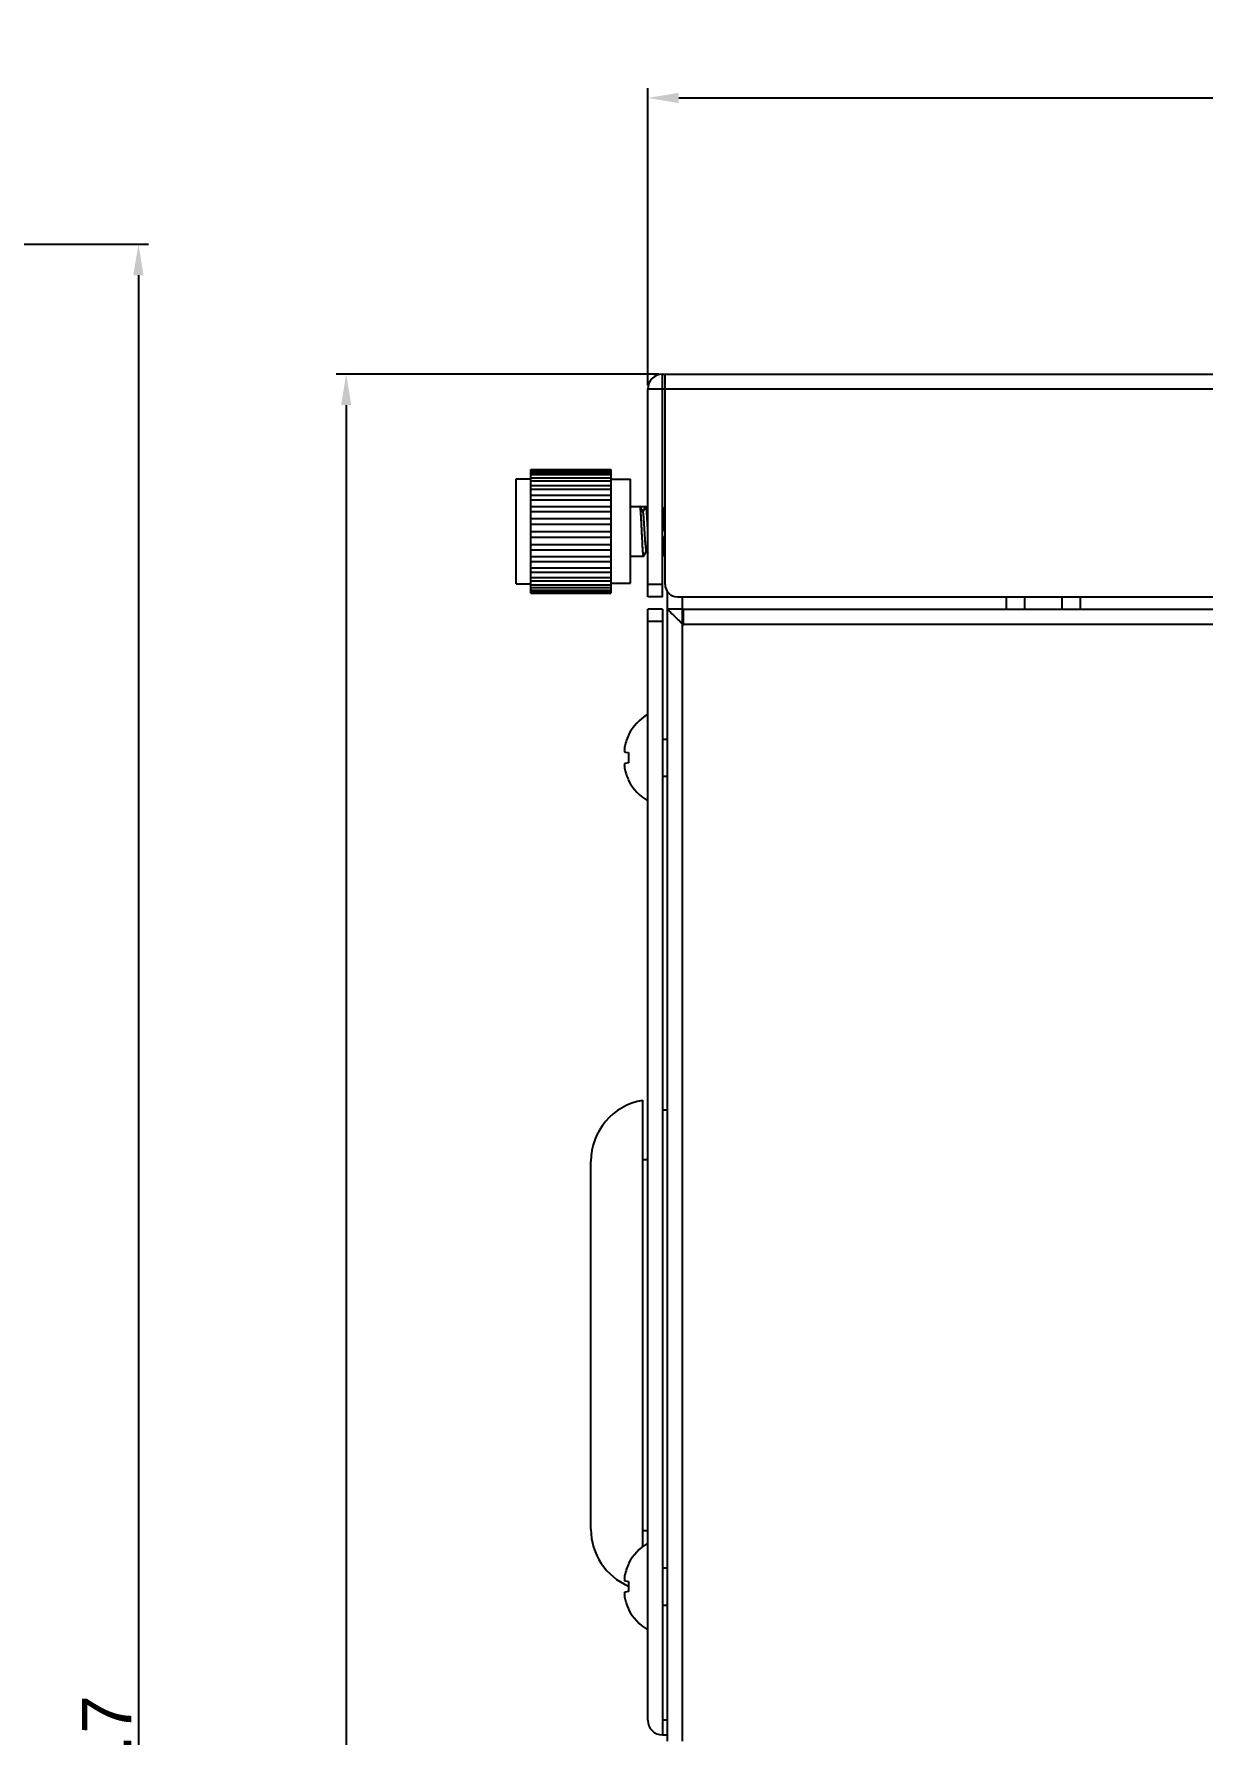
# Model space of a CAD drawing. Header units: millimetres. Extents: x 12659 to 13466, y -343 to 215.
# Drawn here: x 12841.1 to 12935.6, y -148.8 to -11.3 of the extents above; entities that cross this region are included whole.
import ezdxf

# ---------------------------------------------------------------- set-up
doc = ezdxf.new("R2010")
doc.units = ezdxf.units.MM
doc.header["$PDMODE"] = 3
doc.header["$PDSIZE"] = 1
doc.layers.get('0').update_dxf_attribs({"linetype": 'CONTINUOUS'})
doc.layers.get('Defpoints').update_dxf_attribs({"linetype": 'CONTINUOUS'})
doc.layers.add('Dim', color=1, linetype='CONTINUOUS')
doc.styles.add('OMI-1', font='arial.ttf', dxfattribs={"oblique": 1})
doc.dimstyles.new('1', dxfattribs={"dimtxt": 4, "dimasz": 2.5, "dimexe": 0.8, "dimexo": 0.3, "dimgap": 0.5, "dimtad": 1, "dimtoh": 1, "dimdec": 1, "dimzin": 0, "dimdsep": 46, "dimtxsty": 'OMI-1', "dimcen": 0, "dimclrd": 256, "dimclre": 256, "dimclrt": 256, "dimadec": 0, "dimazin": 0, "dimtfac": 0.8, "dimtdec": 1, "dimtix": 1, "dimtmove": 0, "dimatfit": 3, "dimfxl": 1, "dimtolj": 1, "dimtzin": 0, "dimarcsym": 0})

# ---------------------------------------------------------------- blocks, each defined once
blk = doc.blocks.new('*D6276')
at = {"layer": 'Defpoints', "color": 0}
for p in [(13219.72, -16.44), (12890.72, -39.97), (13219.72, -39.97)]:
    blk.add_point(p, dxfattribs=at)
at = {"layer": 'Dim', "linetype": 'Continuous', "lineweight": -2, "ltscale": 0.1}
for p, q in [((12890.72, -39.67), (12890.72, -15.64)), ((13219.72, -39.67), (13219.72, -15.64))]:
    blk.add_line(p, q, dxfattribs=at)
at = {"layer": 'Dim', "lineweight": -2, "ltscale": 0.1}
blk.add_line((12893.22, -16.44), (13217.22, -16.44), dxfattribs=at)
at = {"layer": 'Dim'}
for points in [[(12893.22, -16.03), (12893.22, -16.86), (12890.72, -16.44)], [(13217.22, -16.86), (13217.22, -16.03), (13219.72, -16.44)]]:
    blk.add_solid(points, dxfattribs=at)
at = {"layer": 'Dim', "insert": (13055.22, -13.9), "char_height": 4, "attachment_point": 5, "style": 'OMI-1'}
blk.add_mtext('\\A1;329.0', dxfattribs=at)
blk = doc.blocks.new('*D6280')
at = {"layer": 'Defpoints', "color": 0}
for p in [(12891.92, -38.77), (12866.33, -276.97), (12872.72, -276.97)]:
    blk.add_point(p, dxfattribs=at)
at = {"layer": 'Dim', "lineweight": -2}
for p, q in [((12891.62, -38.77), (12865.53, -38.77)), ((12866.33, -41.27), (12866.33, -274.47)), ((12872.42, -276.97), (12865.53, -276.97))]:
    blk.add_line(p, q, dxfattribs=at)
at = {"layer": 'Dim'}
for points in [[(12866.75, -41.27), (12865.92, -41.27), (12866.33, -38.77)], [(12865.92, -274.47), (12866.75, -274.47), (12866.33, -276.97)]]:
    blk.add_solid(points, dxfattribs=at)
at = {"layer": 'Dim', "insert": (12863.79, -157.87), "char_height": 4, "attachment_point": 5, "rotation": 90, "style": 'OMI-1'}
blk.add_mtext('\\A1;238.2', dxfattribs=at)
blk = doc.blocks.new('*D6281')
at = {"layer": 'Defpoints', "color": 0}
for p in [(12793.74, -28.27), (12817.2, -276.97), (12849.53, -276.97)]:
    blk.add_point(p, dxfattribs=at)
at = {"layer": 'Dim', "lineweight": -2}
for p, q in [((12794.04, -28.27), (12850.33, -28.27)), ((12849.53, -30.77), (12849.53, -274.47)), ((12817.5, -276.97), (12850.33, -276.97))]:
    blk.add_line(p, q, dxfattribs=at)
at = {"layer": 'Dim'}
for points in [[(12849.94, -30.77), (12849.11, -30.77), (12849.53, -28.27)], [(12849.11, -274.47), (12849.94, -274.47), (12849.53, -276.97)]]:
    blk.add_solid(points, dxfattribs=at)
at = {"layer": 'Dim', "insert": (12846.98, -152.62), "char_height": 4, "attachment_point": 5, "rotation": 90, "style": 'OMI-1'}
blk.add_mtext('\\A1;248.7', dxfattribs=at)

msp = doc.modelspace()

# ---------------------------------------------------------------- linework, layer by layer
at = {"color": 7, "linetype": 'Continuous'}
for p, q in [((12891.92, -56.77), (12891.92, -38.77)), ((12891.92, -38.77), (13218.52, -38.77)), ((12892.12, -55.77), (12892.12, -38.77)), ((12890.72, -56.77), (12890.72, -39.97)), ((12890.72, -39.97), (13219.72, -39.97)), ((12881.27, -47.15), (12881.27, -46.47)), ((12881.27, -46.47), (12887.72, -46.47)), ((12881.27, -46.5), (12887.72, -46.5)), ((12881.27, -46.57), (12887.72, -46.57)), ((12881.27, -46.72), (12887.72, -46.72)), ((12887.72, -46.47), (12887.72, -56.47)), ((12880.07, -55.72), (12880.07, -47.22)), ((12880.07, -47.22), (12881.27, -47.22)), ((12881.27, -46.88), (12887.72, -46.88)), ((12881.27, -56.47), (12881.27, -47.15)), ((12881.27, -47.15), (12887.72, -47.15)), ((12881.27, -47.39), (12887.72, -47.39)), ((12881.27, -47.77), (12887.72, -47.77)), ((12881.27, -48.08), (12887.72, -48.08)), ((12887.72, -47.27), (12889.32, -47.27)), ((12889.32, -55.67), (12889.32, -47.27)), ((12881.27, -48.55), (12887.72, -48.55)), ((12881.27, -48.92), (12887.72, -48.92)), ((12881.27, -49.46), (12887.72, -49.46)), ((12889.32, -49.47), (12890.69, -49.47)), ((12890.1, -49.48), (12890.09, -49.47)), ((12890.33, -49.88), (12890.1, -49.48)), ((12890.55, -49.47), (12890.32, -49.87)), ((12881.27, -49.87), (12887.72, -49.87)), ((12881.27, -50.45), (12887.72, -50.45)), ((12892.12, -49.86), (12891.92, -49.52)), ((12881.27, -50.89), (12887.72, -50.89)), ((12881.27, -51.49), (12887.72, -51.49)), ((12881.27, -51.94), (12887.72, -51.94)), ((12892.04, -51.47), (12892.02, -51.11)), ((12881.27, -52.53), (12887.72, -52.53)), ((12881.27, -52.96), (12887.72, -52.96)), ((12881.27, -53.52), (12887.72, -53.52)), ((12889.32, -53.47), (12890.39, -53.47)), ((12890.4, -53.47), (12890.39, -53.47)), ((12890.4, -53.47), (12890.62, -53.08)), ((12890.61, -53.06), (12890.72, -53.25)), ((12891.92, -53.25), (12892.05, -53.47)), ((12892.05, -53.47), (12892.05, -53.47)), ((12892.05, -53.47), (12892.12, -53.47)), ((12881.27, -53.92), (12887.72, -53.92)), ((12881.27, -54.43), (12887.72, -54.43)), ((12881.27, -54.78), (12887.72, -54.78)), ((12880.07, -55.72), (12881.27, -55.72)), ((12881.27, -55.2), (12887.72, -55.2)), ((12881.27, -55.48), (12887.72, -55.48)), ((12881.27, -55.81), (12887.72, -55.81)), ((12881.27, -56.02), (12887.72, -56.02)), ((12881.27, -56.23), (12887.72, -56.23)), ((12881.27, -56.35), (12887.72, -56.35)), ((12887.72, -55.67), (12889.32, -55.67)), ((12891.92, -55.77), (12890.72, -55.77)), ((12892.32, -149.27), (12892.32, -56.37)), ((12881.27, -56.45), (12887.72, -56.45)), ((12881.27, -56.47), (12887.72, -56.47)), ((12891.92, -56.77), (12890.72, -56.77)), ((12893.12, -56.77), (12937.74, -56.77)), ((12893.52, -149.27), (12893.52, -56.77)), ((12919.72, -57.77), (12919.72, -56.77)), ((12921.22, -57.77), (12921.22, -56.77)), ((12924.22, -57.77), (12924.22, -56.77)), ((12925.72, -57.77), (12925.72, -56.77)), ((12890.72, -147.57), (12890.72, -57.77)), ((12891.92, -57.77), (12890.72, -57.77)), ((12891.92, -58.77), (12890.72, -58.77)), ((12891.92, -57.77), (12891.92, -148.77)), ((12893.52, -57.77), (12892.32, -57.77)), ((12893.62, -59.07), (12893.52, -59.07)), ((12893.62, -59.07), (12893.62, -57.77)), ((12893.62, -57.77), (12937.74, -57.77)), ((12893.62, -58.97), (12937.7, -58.97)), ((12889.17, -67.93), (12889.17, -67.97)), ((12891.92, -68.27), (12892.32, -68.27)), ((12888.89, -69.32), (12889.17, -69.36)), ((12889.17, -69.36), (12889.17, -70.18)), ((12889.17, -70.18), (12888.89, -70.23)), ((12891.92, -71.27), (12892.32, -71.27)), ((12889.17, -71.58), (12889.17, -71.62)), ((12890.32, -133.54), (12890.32, -97.47)), ((12892.32, -98.27), (12891.92, -98.27)), ((12886.12, -132.14), (12886.12, -102.41)), ((12890.72, -102.27), (12890.32, -102.27)), ((12890.72, -132.27), (12890.32, -132.27)), ((12889.17, -134.93), (12889.17, -134.97)), ((12891.92, -135.27), (12892.32, -135.27)), ((12888.89, -136.32), (12889.17, -136.36)), ((12889.17, -137.18), (12888.89, -137.23)), ((12889.17, -136.36), (12889.17, -137.18)), ((12889.17, -138.58), (12889.17, -138.62)), ((12891.92, -138.27), (12892.32, -138.27)), ((12892.32, -147.57), (12891.92, -147.57)), ((12891.92, -148.77), (12892.32, -148.77))]:
    msp.add_line(p, q, dxfattribs=at)
for centre, radius, start, end in [((12891.92, -39.97), 1.2, 90, 180), ((12893.12, -55.77), 1, 180, 270), ((12892.78, -69.77), 4.06, 120.5102, 152.9431), ((12891.16, -69.32), 2.35, 165.0504, 167.0173), ((12892.86, -69.77), 4.1, 163.4611, 165.0615), ((12892.85, -69.77), 4.1, 155.8765, 163.4621), ((12892.84, -69.76), 4.08, 153.969, 155.8727), ((12891.16, -70.23), 2.35, 192.9828, 194.9496), ((12892.86, -69.78), 4.1, 194.9385, 196.5389), ((12892.85, -69.78), 4.1, 196.5379, 204.1235), ((12892.84, -69.78), 4.08, 204.1273, 206.031), ((12892.78, -69.77), 4.06, 207.0569, 239.4898), ((12891.12, -102.41), 5, 99.2069, 180), ((12891.12, -132.14), 5, 180, 246.9609), ((12892.78, -136.77), 4.06, 120.5102, 152.9431), ((12891.16, -136.32), 2.35, 165.0504, 167.0173), ((12892.86, -136.77), 4.1, 163.4611, 165.0615), ((12892.85, -136.77), 4.1, 155.8765, 163.4621), ((12892.84, -136.76), 4.08, 153.969, 155.8727), ((12891.16, -137.23), 2.35, 192.9828, 194.9496), ((12892.86, -136.78), 4.1, 194.9385, 196.5389), ((12892.85, -136.78), 4.1, 196.5379, 204.1235), ((12892.84, -136.78), 4.08, 204.1273, 206.031), ((12892.78, -136.77), 4.06, 207.0569, 239.4898), ((12891.92, -147.57), 1.2, 180, 270)]:
    msp.add_arc(centre, radius, start, end, dxfattribs=at)
for points, knots in [([(12890.24, -51.47), (12890.24, -51.35), (12890.22, -51.11), (12890.21, -50.75), (12890.19, -50.43), (12890.17, -50.13), (12890.16, -49.92), (12890.14, -49.77), (12890.14, -49.68), (12890.13, -49.61), (12890.12, -49.55), (12890.11, -49.51), (12890.1, -49.49), (12890.1, -49.48)], [0, 0, 0, 0, 0.185152, 0.363928, 0.530183, 0.678184, 0.802863, 0.855095, 0.899975, 0.937138, 0.966286, 0.98724, 1, 1, 1, 1]), ([(12890.55, -49.47), (12890.56, -49.47), (12890.56, -49.48), (12890.57, -49.49), (12890.57, -49.51), (12890.58, -49.55), (12890.59, -49.6), (12890.6, -49.66), (12890.6, -49.75), (12890.61, -49.84), (12890.62, -49.99), (12890.64, -50.2), (12890.65, -50.48), (12890.67, -50.8), (12890.68, -51.01), (12890.69, -51.13)], [0, 0, 0, 0, 0.006787, 0.013023, 0.021388, 0.044643, 0.076582, 0.117042, 0.165738, 0.222331, 0.28639, 0.434953, 0.606966, 0.797236, 1, 1, 1, 1]), ([(12890.61, -53.06), (12890.61, -53.06), (12890.6, -53.04), (12890.59, -53), (12890.59, -52.96), (12890.58, -52.9), (12890.57, -52.82), (12890.56, -52.71), (12890.54, -52.49), (12890.51, -52.16), (12890.49, -51.76), (12890.46, -51.33), (12890.44, -50.98), (12890.42, -50.7), (12890.41, -50.52), (12890.4, -50.36), (12890.39, -50.21), (12890.37, -50.09), (12890.36, -50), (12890.35, -49.93), (12890.34, -49.9), (12890.33, -49.89), (12890.33, -49.88)], [0, 0, 0, 0, 0.007334, 0.018598, 0.033809, 0.052876, 0.07566, 0.101982, 0.164348, 0.278155, 0.40859, 0.545879, 0.679728, 0.742195, 0.800103, 0.852366, 0.898005, 0.936174, 0.966183, 0.987521, 0.99486, 1, 1, 1, 1]), ([(12892.02, -51.11), (12892.02, -50.94), (12892, -50.62), (12891.98, -50.19), (12891.95, -49.88), (12891.94, -49.69), (12891.93, -49.61), (12891.92, -49.58)], [0, 0, 0, 0, 0.328682, 0.617644, 0.846691, 0.933598, 1, 1, 1, 1]), ([(12890.39, -53.47), (12890.39, -53.47), (12890.39, -53.47), (12890.38, -53.46), (12890.37, -53.43), (12890.36, -53.38), (12890.35, -53.32), (12890.34, -53.23), (12890.33, -53.13), (12890.33, -53.01), (12890.31, -52.83), (12890.3, -52.57), (12890.28, -52.23), (12890.26, -51.86), (12890.25, -51.6), (12890.24, -51.47)], [0, 0, 0, 0, 0.00262, 0.0069, 0.021963, 0.04613, 0.079342, 0.121329, 0.171722, 0.230046, 0.295754, 0.44675, 0.618953, 0.805751, 1, 1, 1, 1]), ([(12891.92, -51.87), (12891.93, -51.97), (12891.94, -52.17), (12891.95, -52.46), (12891.97, -52.72), (12891.98, -52.95), (12892, -53.12), (12892.01, -53.24), (12892.01, -53.31), (12892.02, -53.37), (12892.03, -53.41), (12892.04, -53.44), (12892.04, -53.46), (12892.05, -53.47)], [0, 0, 0, 0, 0.193134, 0.374888, 0.540573, 0.685912, 0.80718, 0.857799, 0.901296, 0.937415, 0.965953, 0.986794, 1, 1, 1, 1]), ([(12893.33, -58.78), (12893.22, -58.67), (12893.05, -58.5), (12892.83, -58.28), (12892.67, -58.13), (12892.54, -57.99), (12892.44, -57.9), (12892.38, -57.83), (12892.35, -57.8), (12892.34, -57.78), (12892.32, -57.78), (12892.32, -57.77)], [0, 0, 0, 0, 0.343864, 0.506127, 0.657301, 0.791522, 0.90084, 0.942546, 0.973671, 0.993149, 1, 1, 1, 1]), ([(12888.87, -68.79), (12888.86, -68.82), (12888.85, -68.89), (12888.83, -68.99), (12888.83, -69.08), (12888.82, -69.15), (12888.83, -69.22), (12888.84, -69.26), (12888.85, -69.29), (12888.86, -69.3), (12888.88, -69.31), (12888.89, -69.31), (12888.89, -69.32)], [0, 0, 0, 0, 0.189908, 0.368954, 0.531668, 0.673183, 0.789905, 0.880411, 0.916458, 0.94732, 0.974466, 1, 1, 1, 1]), ([(12888.89, -70.23), (12888.89, -70.23), (12888.88, -70.23), (12888.86, -70.24), (12888.85, -70.26), (12888.84, -70.28), (12888.83, -70.33), (12888.82, -70.39), (12888.83, -70.47), (12888.83, -70.56), (12888.85, -70.66), (12888.86, -70.72), (12888.87, -70.76)], [0, 0, 0, 0, 0.025534, 0.052682, 0.083545, 0.119592, 0.210098, 0.32682, 0.468335, 0.631047, 0.810092, 1, 1, 1, 1]), ([(12888.87, -135.79), (12888.86, -135.82), (12888.85, -135.89), (12888.83, -135.99), (12888.83, -136.08), (12888.82, -136.15), (12888.83, -136.22), (12888.84, -136.26), (12888.85, -136.29), (12888.86, -136.3), (12888.88, -136.31), (12888.89, -136.31), (12888.89, -136.32)], [0, 0, 0, 0, 0.189908, 0.368954, 0.531668, 0.673183, 0.789905, 0.880411, 0.916458, 0.94732, 0.974466, 1, 1, 1, 1]), ([(12888.89, -137.23), (12888.89, -137.23), (12888.88, -137.23), (12888.86, -137.24), (12888.85, -137.26), (12888.84, -137.28), (12888.83, -137.33), (12888.82, -137.39), (12888.83, -137.47), (12888.83, -137.56), (12888.85, -137.66), (12888.86, -137.72), (12888.87, -137.76)], [0, 0, 0, 0, 0.025534, 0.052682, 0.083545, 0.119592, 0.210098, 0.32682, 0.468335, 0.631047, 0.810092, 1, 1, 1, 1])]:
    msp.add_open_spline(points, degree=3, knots=knots, dxfattribs=at)
msp.add_open_spline([(12893.52, -58.97), (12893.46, -58.91), (12893.4, -58.85), (12893.33, -58.78)], degree=3, dxfattribs=at)

# ---------------------------------------------------------------- dimensions: what is measured, and where the dimension line sits
at = {"layer": 'Dim', "ltscale": 0.1}
dim = msp.add_linear_dim(base=(13219.72, -16.44), p1=(12890.72, -39.97), p2=(13219.72, -39.97), dimstyle='1', dxfattribs=at)
dim.commit()
dim.dimension.update_dxf_attribs({"geometry": '*D6276', "text_midpoint": (13055.22, -13.9)})
at = {"layer": 'Dim'}
for base, p1, p2, picture, middle in [((12849.53, -276.97), (12793.74, -28.27), (12817.2, -276.97), '*D6281', (12846.98, -152.62)), ((12866.33, -276.97), (12891.92, -38.77), (12872.72, -276.97), '*D6280', (12863.79, -157.87))]:
    dim = msp.add_linear_dim(base=base, p1=p1, p2=p2, angle=90, dimstyle='1', dxfattribs=at)
    dim.commit()
    dim.dimension.update_dxf_attribs({"geometry": picture, "text_midpoint": middle})

doc.saveas('drawing.dxf')
